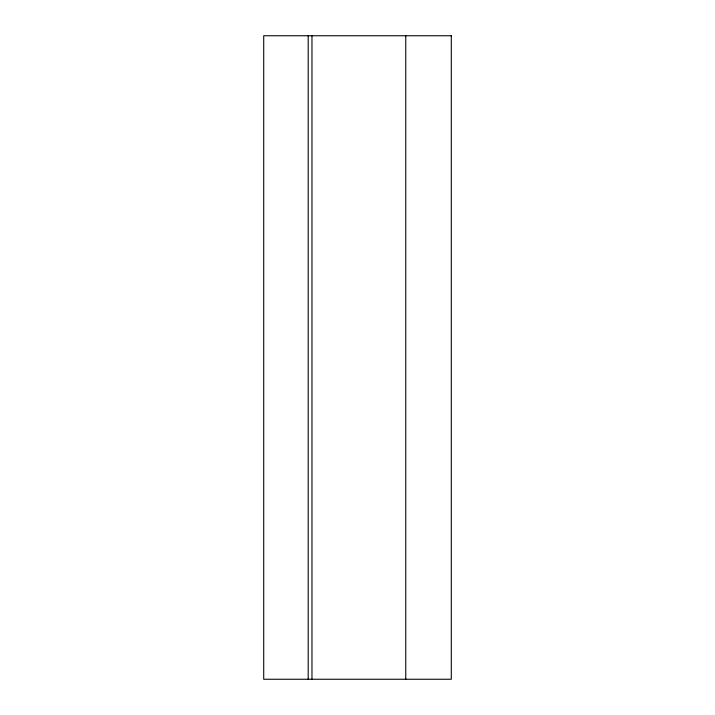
<?xml version="1.0" encoding="UTF-8"?>
<svg xmlns="http://www.w3.org/2000/svg" width="715" height="715" viewBox="0 0 715 715"><rect width="100%" height="100%" fill="white"/><g stroke="black" fill="none" stroke-linecap="round" stroke-linejoin="round"><path stroke-width="1.07" d="M405.763 35.75L405.763 679.25M311.972 35.75L311.972 679.25M308.201 35.75L308.201 679.25M451.29 35.75L263.71 35.75L263.71 679.25L451.29 679.25L451.29 35.75"/></g></svg>
